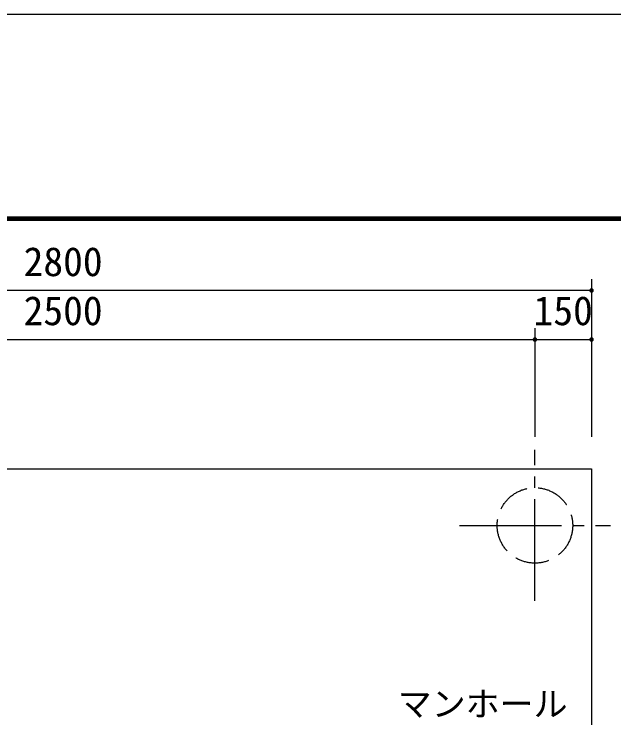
# Model space of a CAD drawing. Units: millimetres, scale not verified. Extents: x -11715 to 8910, y -9164 to 6308.
# Drawn here: x -4784 to -3195, y 4442 to 6308 of the extents above; entities that cross this region are included whole.
import ezdxf
from ezdxf.enums import TextEntityAlignment as Align

# ---------------------------------------------------------------- set-up
doc = ezdxf.new("R2010")
doc.units = ezdxf.units.MM
doc.header["$LTSCALE"] = 30
doc.linetypes.add('CHAIN2', pattern=[12, 9, -1, 1, -1])
doc.linetypes.add('DASHED3', pattern=[4, 3, -1])
for name, color, linetype, lineweight in [('0-0_製作', 5, 'Continuous', 25), ('0-1_機器', 2, 'Continuous', 25), ('0-2_空気管', 3, 'Continuous', 25), ('0-E_08', 2, 'Continuous', 25), ('0-F_図面枠', 7, 'Continuous', 25), ('1-0_Axis_waku', 7, 'Continuous', 25)]:
    doc.layers.add(name, color=color, linetype=linetype, lineweight=lineweight)
doc.styles.add('ＭＳ ゴシック', font='')
doc.styles.get('ＭＳ ゴシック').set_extended_font_data('MS Gothic')

msp = doc.modelspace()

# ---------------------------------------------------------------- linework, layer by layer
at = {"layer": '0-0_製作', "color": 2}
for p, q in [((-3254.17, 5605), (-3254.17, 5187.34)), ((-3254.17, 5575), (-6054.17, 5575)), ((-3404.17, 5474.98), (-3404.17, 5187.34)), ((-3254.17, 5474.98), (-3254.17, 5187.34)), ((-5904.17, 5444.98), (-3404.17, 5444.98)), ((-3404.17, 5444.98), (-3254.17, 5444.98))]:
    msp.add_line(p, q, dxfattribs=at)
at = {"layer": '0-0_製作'}
for points in [[(-3254.17, 5575), (-3259.88, 5576.86), (-3259.6, 5577.56)], [(-3254.17, 5581), (-3259.6, 5577.56), (-3259.24, 5578.22)], [(-3254.17, 5575), (-3259.6, 5577.56), (-3254.17, 5581)], [(-3254.17, 5581), (-3259.24, 5578.22), (-3254.92, 5580.95)], [(-3254.92, 5580.95), (-3259.24, 5578.22), (-3258.79, 5578.83)], [(-3254.92, 5580.95), (-3258.79, 5578.83), (-3255.66, 5580.81)], [(-3255.66, 5580.81), (-3258.79, 5578.83), (-3258.28, 5579.38)], [(-3255.66, 5580.81), (-3258.28, 5579.38), (-3256.38, 5580.58)], [(-3256.38, 5580.58), (-3258.28, 5579.38), (-3257.7, 5579.86)], [(-3256.38, 5580.58), (-3257.7, 5579.86), (-3257.06, 5580.26)], [(-3253.79, 5580.99), (-3254.17, 5575), (-3254.17, 5581)], [(-3253.05, 5580.9), (-3254.17, 5575), (-3253.79, 5580.99)], [(-3252.32, 5580.71), (-3254.17, 5575), (-3253.05, 5580.9)], [(-3251.62, 5580.43), (-3254.17, 5575), (-3252.32, 5580.71)], [(-3250.96, 5580.07), (-3254.17, 5575), (-3251.62, 5580.43)], [(-3250.35, 5579.62), (-3254.17, 5575), (-3250.96, 5580.07)], [(-3249.8, 5579.11), (-3254.17, 5575), (-3250.35, 5579.62)], [(-3249.32, 5578.53), (-3254.17, 5575), (-3249.8, 5579.11)], [(-3248.91, 5577.89), (-3254.17, 5575), (-3249.32, 5578.53)], [(-3248.91, 5577.89), (-3248.17, 5575), (-3254.17, 5575)], [(-3248.59, 5577.21), (-3248.17, 5575), (-3248.91, 5577.89)], [(-3248.36, 5576.49), (-3248.17, 5575), (-3248.59, 5577.21)], [(-3254.17, 5575), (-3260.17, 5575), (-3260.16, 5575.38)], [(-3254.17, 5575), (-3260.12, 5574.25), (-3260.17, 5575)], [(-3254.17, 5575), (-3260.16, 5575.38), (-3260.06, 5576.13)], [(-3254.17, 5575), (-3259.98, 5573.51), (-3260.12, 5574.25)], [(-3254.17, 5575), (-3260.06, 5576.13), (-3259.88, 5576.86)], [(-3254.17, 5575), (-3259.75, 5572.79), (-3259.98, 5573.51)], [(-3254.17, 5575), (-3259.43, 5572.11), (-3259.75, 5572.79)], [(-3254.17, 5575), (-3259.02, 5571.47), (-3259.43, 5572.11)], [(-3254.17, 5569), (-3259.02, 5571.47), (-3254.17, 5575)], [(-3254.17, 5569), (-3258.54, 5570.89), (-3259.02, 5571.47)], [(-3254.17, 5569), (-3257.99, 5570.38), (-3258.54, 5570.89)], [(-3254.17, 5569), (-3257.38, 5569.94), (-3257.99, 5570.38)], [(-3254.17, 5569), (-3256.72, 5569.57), (-3257.38, 5569.94)], [(-3254.17, 5569), (-3256.02, 5569.3), (-3256.72, 5569.57)], [(-3254.17, 5569), (-3255.29, 5569.11), (-3256.02, 5569.3)], [(-3254.17, 5569), (-3254.55, 5569.01), (-3255.29, 5569.11)], [(-3248.17, 5575), (-3254.17, 5569), (-3254.17, 5575)], [(-3248.18, 5574.62), (-3254.17, 5569), (-3248.17, 5575)], [(-3248.28, 5573.88), (-3254.17, 5569), (-3248.18, 5574.62)], [(-3248.46, 5573.15), (-3254.17, 5569), (-3248.28, 5573.88)], [(-3248.74, 5572.45), (-3254.17, 5569), (-3248.46, 5573.15)], [(-3249.1, 5571.79), (-3254.17, 5569), (-3248.74, 5572.45)], [(-3249.1, 5571.79), (-3253.42, 5569.05), (-3254.17, 5569)], [(-3249.55, 5571.18), (-3253.42, 5569.05), (-3249.1, 5571.79)], [(-3249.55, 5571.18), (-3252.68, 5569.19), (-3253.42, 5569.05)], [(-3250.06, 5570.63), (-3252.68, 5569.19), (-3249.55, 5571.18)], [(-3250.06, 5570.63), (-3251.96, 5569.42), (-3252.68, 5569.19)], [(-3250.64, 5570.15), (-3251.96, 5569.42), (-3250.06, 5570.63)], [(-3250.64, 5570.15), (-3251.28, 5569.74), (-3251.96, 5569.42)], [(-3248.22, 5575.75), (-3248.17, 5575), (-3248.36, 5576.49)], [(-3404.17, 5444.98), (-3410.06, 5446.1), (-3409.88, 5446.83)], [(-3404.17, 5444.98), (-3409.88, 5446.83), (-3409.6, 5447.53)], [(-3404.17, 5450.98), (-3409.6, 5447.53), (-3409.24, 5448.19)], [(-3404.17, 5444.98), (-3409.6, 5447.53), (-3404.17, 5450.98)], [(-3404.17, 5450.98), (-3409.24, 5448.19), (-3404.92, 5450.93)], [(-3404.92, 5450.93), (-3409.24, 5448.19), (-3408.79, 5448.8)], [(-3404.92, 5450.93), (-3408.79, 5448.8), (-3405.66, 5450.79)], [(-3405.66, 5450.79), (-3408.79, 5448.8), (-3408.28, 5449.35)], [(-3405.66, 5450.79), (-3408.28, 5449.35), (-3406.38, 5450.55)], [(-3406.38, 5450.55), (-3408.28, 5449.35), (-3407.7, 5449.83)], [(-3406.38, 5450.55), (-3407.7, 5449.83), (-3407.06, 5450.23)], [(-3403.79, 5450.96), (-3404.17, 5444.98), (-3404.17, 5450.98)], [(-3403.05, 5450.87), (-3404.17, 5444.98), (-3403.79, 5450.96)], [(-3402.32, 5450.68), (-3404.17, 5444.98), (-3403.05, 5450.87)], [(-3401.62, 5450.4), (-3404.17, 5444.98), (-3402.32, 5450.68)], [(-3400.96, 5450.04), (-3404.17, 5444.98), (-3401.62, 5450.4)], [(-3400.35, 5449.6), (-3404.17, 5444.98), (-3400.96, 5450.04)], [(-3399.8, 5449.08), (-3404.17, 5444.98), (-3400.35, 5449.6)], [(-3399.32, 5448.5), (-3404.17, 5444.98), (-3399.8, 5449.08)], [(-3398.91, 5447.87), (-3404.17, 5444.98), (-3399.32, 5448.5)], [(-3398.91, 5447.87), (-3398.17, 5444.98), (-3404.17, 5444.98)], [(-3398.59, 5447.18), (-3398.17, 5444.98), (-3398.91, 5447.87)], [(-3398.36, 5446.47), (-3398.17, 5444.98), (-3398.59, 5447.18)], [(-3398.22, 5445.73), (-3398.17, 5444.98), (-3398.36, 5446.47)], [(-3254.17, 5444.98), (-3260.06, 5446.1), (-3259.88, 5446.83)], [(-3254.17, 5444.98), (-3259.88, 5446.83), (-3259.6, 5447.53)], [(-3254.17, 5450.98), (-3259.6, 5447.53), (-3259.24, 5448.19)], [(-3254.17, 5444.98), (-3259.6, 5447.53), (-3254.17, 5450.98)], [(-3254.17, 5450.98), (-3259.24, 5448.19), (-3254.92, 5450.93)], [(-3254.92, 5450.93), (-3259.24, 5448.19), (-3258.79, 5448.8)], [(-3254.92, 5450.93), (-3258.79, 5448.8), (-3255.66, 5450.79)], [(-3255.66, 5450.79), (-3258.79, 5448.8), (-3258.28, 5449.35)], [(-3255.66, 5450.79), (-3258.28, 5449.35), (-3256.38, 5450.55)], [(-3256.38, 5450.55), (-3258.28, 5449.35), (-3257.7, 5449.83)], [(-3256.38, 5450.55), (-3257.7, 5449.83), (-3257.06, 5450.23)], [(-3253.79, 5450.96), (-3254.17, 5444.98), (-3254.17, 5450.98)], [(-3253.05, 5450.87), (-3254.17, 5444.98), (-3253.79, 5450.96)], [(-3252.32, 5450.68), (-3254.17, 5444.98), (-3253.05, 5450.87)], [(-3251.62, 5450.4), (-3254.17, 5444.98), (-3252.32, 5450.68)], [(-3250.96, 5450.04), (-3254.17, 5444.98), (-3251.62, 5450.4)], [(-3250.35, 5449.6), (-3254.17, 5444.98), (-3250.96, 5450.04)], [(-3249.8, 5449.08), (-3254.17, 5444.98), (-3250.35, 5449.6)], [(-3249.32, 5448.5), (-3254.17, 5444.98), (-3249.8, 5449.08)], [(-3248.91, 5447.87), (-3254.17, 5444.98), (-3249.32, 5448.5)], [(-3248.91, 5447.87), (-3248.17, 5444.98), (-3254.17, 5444.98)], [(-3248.59, 5447.18), (-3248.17, 5444.98), (-3248.91, 5447.87)], [(-3248.36, 5446.47), (-3248.17, 5444.98), (-3248.59, 5447.18)], [(-3248.22, 5445.73), (-3248.17, 5444.98), (-3248.36, 5446.47)], [(-3404.17, 5444.98), (-3410.17, 5444.98), (-3410.16, 5445.35)], [(-3404.17, 5444.98), (-3410.12, 5444.22), (-3410.17, 5444.98)], [(-3404.17, 5444.98), (-3410.16, 5445.35), (-3410.06, 5446.1)], [(-3404.17, 5444.98), (-3409.98, 5443.48), (-3410.12, 5444.22)], [(-3404.17, 5444.98), (-3409.75, 5442.77), (-3409.98, 5443.48)], [(-3404.17, 5444.98), (-3409.43, 5442.08), (-3409.75, 5442.77)], [(-3404.17, 5444.98), (-3409.02, 5441.45), (-3409.43, 5442.08)], [(-3404.17, 5438.98), (-3409.02, 5441.45), (-3404.17, 5444.98)], [(-3404.17, 5438.98), (-3408.54, 5440.87), (-3409.02, 5441.45)], [(-3404.17, 5438.98), (-3407.99, 5440.35), (-3408.54, 5440.87)], [(-3404.17, 5438.98), (-3407.38, 5439.91), (-3407.99, 5440.35)], [(-3404.17, 5438.98), (-3406.72, 5439.55), (-3407.38, 5439.91)], [(-3404.17, 5438.98), (-3406.02, 5439.27), (-3406.72, 5439.55)], [(-3404.17, 5438.98), (-3405.29, 5439.08), (-3406.02, 5439.27)], [(-3404.17, 5438.98), (-3404.55, 5438.99), (-3405.29, 5439.08)], [(-3398.17, 5444.98), (-3404.17, 5438.98), (-3404.17, 5444.98)], [(-3398.18, 5444.6), (-3404.17, 5438.98), (-3398.17, 5444.98)], [(-3398.28, 5443.85), (-3404.17, 5438.98), (-3398.18, 5444.6)], [(-3398.46, 5443.12), (-3404.17, 5438.98), (-3398.28, 5443.85)], [(-3398.74, 5442.42), (-3404.17, 5438.98), (-3398.46, 5443.12)], [(-3399.1, 5441.76), (-3404.17, 5438.98), (-3398.74, 5442.42)], [(-3399.1, 5441.76), (-3403.42, 5439.02), (-3404.17, 5438.98)], [(-3399.55, 5441.15), (-3403.42, 5439.02), (-3399.1, 5441.76)], [(-3399.55, 5441.15), (-3402.68, 5439.16), (-3403.42, 5439.02)], [(-3400.06, 5440.6), (-3402.68, 5439.16), (-3399.55, 5441.15)], [(-3400.06, 5440.6), (-3401.96, 5439.4), (-3402.68, 5439.16)], [(-3400.64, 5440.12), (-3401.96, 5439.4), (-3400.06, 5440.6)], [(-3400.64, 5440.12), (-3401.28, 5439.72), (-3401.96, 5439.4)], [(-3254.17, 5444.98), (-3260.17, 5444.98), (-3260.16, 5445.35)], [(-3254.17, 5444.98), (-3260.12, 5444.22), (-3260.17, 5444.98)], [(-3254.17, 5444.98), (-3260.16, 5445.35), (-3260.06, 5446.1)], [(-3254.17, 5444.98), (-3259.98, 5443.48), (-3260.12, 5444.22)], [(-3254.17, 5444.98), (-3259.75, 5442.77), (-3259.98, 5443.48)], [(-3254.17, 5444.98), (-3259.43, 5442.08), (-3259.75, 5442.77)], [(-3254.17, 5444.98), (-3259.02, 5441.45), (-3259.43, 5442.08)], [(-3254.17, 5438.98), (-3259.02, 5441.45), (-3254.17, 5444.98)], [(-3254.17, 5438.98), (-3258.54, 5440.87), (-3259.02, 5441.45)], [(-3254.17, 5438.98), (-3257.99, 5440.35), (-3258.54, 5440.87)], [(-3254.17, 5438.98), (-3257.38, 5439.91), (-3257.99, 5440.35)], [(-3254.17, 5438.98), (-3256.72, 5439.55), (-3257.38, 5439.91)], [(-3254.17, 5438.98), (-3256.02, 5439.27), (-3256.72, 5439.55)], [(-3254.17, 5438.98), (-3255.29, 5439.08), (-3256.02, 5439.27)], [(-3254.17, 5438.98), (-3254.55, 5438.99), (-3255.29, 5439.08)], [(-3248.17, 5444.98), (-3254.17, 5438.98), (-3254.17, 5444.98)], [(-3248.18, 5444.6), (-3254.17, 5438.98), (-3248.17, 5444.98)], [(-3248.28, 5443.85), (-3254.17, 5438.98), (-3248.18, 5444.6)], [(-3248.46, 5443.12), (-3254.17, 5438.98), (-3248.28, 5443.85)], [(-3248.74, 5442.42), (-3254.17, 5438.98), (-3248.46, 5443.12)], [(-3249.1, 5441.76), (-3254.17, 5438.98), (-3248.74, 5442.42)], [(-3249.1, 5441.76), (-3253.42, 5439.02), (-3254.17, 5438.98)], [(-3249.55, 5441.15), (-3253.42, 5439.02), (-3249.1, 5441.76)], [(-3249.55, 5441.15), (-3252.68, 5439.16), (-3253.42, 5439.02)], [(-3250.06, 5440.6), (-3252.68, 5439.16), (-3249.55, 5441.15)], [(-3250.06, 5440.6), (-3251.96, 5439.4), (-3252.68, 5439.16)], [(-3250.64, 5440.12), (-3251.96, 5439.4), (-3250.06, 5440.6)], [(-3250.64, 5440.12), (-3251.28, 5439.72), (-3251.96, 5439.4)]]:
    msp.add_solid(points, dxfattribs=at)
at = {"layer": '0-1_機器', "linetype": 'CHAIN2'}
for p, q in [((-3404.17, 4752.37), (-3404.17, 5152.37)), ((-3604.17, 4952.37), (-3204.17, 4952.37))]:
    msp.add_line(p, q, dxfattribs=at)
at = {"layer": '0-1_機器'}
for p, q in [((-6054.17, 5102.37), (-3254.17, 5102.37)), ((-3254.17, 5102.37), (-3254.17, 2702.37))]:
    msp.add_line(p, q, dxfattribs=at)
at = {"layer": '0-E_08', "linetype": 'DASHED3'}
msp.add_circle((-3404.17, 4952.37), 100, dxfattribs=at)
at = {"layer": '0-F_図面枠'}
msp.add_lwpolyline([(-8910, -6307.5), (-8910, 6307.5), (8910, 6307.5), (8910, -6307.5)], close=True, dxfattribs=at)
at = {"layer": '1-0_Axis_waku'}
for p, q in [((-7778.4, 5769.9), (8408.4, 5769.9)), ((-7777.8, 5769.3), (8407.8, 5769.3)), ((-7777.2, 5768.7), (8407.2, 5768.7)), ((-7776.6, 5768.1), (8406.6, 5768.1)), ((-7776, 5767.5), (8406, 5767.5)), ((-7775.4, 5766.9), (8405.4, 5766.9)), ((-7774.8, 5766.3), (8404.8, 5766.3)), ((-7774.2, 5765.7), (8404.2, 5765.7)), ((-7773.6, 5765.1), (8403.6, 5765.1)), ((-7773, 5764.5), (8403, 5764.5)), ((-7772.4, 5763.9), (8402.4, 5763.9)), ((-7771.8, 5763.3), (8401.8, 5763.3)), ((-7771.2, 5762.7), (8401.2, 5762.7)), ((-7770.6, 5762.1), (8400.6, 5762.1)), ((-7770, 5761.5), (8400, 5761.5))]:
    msp.add_line(p, q, dxfattribs=at)

# ---------------------------------------------------------------- texts
at = {"layer": '0-0_製作', "color": 4, "style": 'ＭＳ ゴシック'}
for s, p in [('2800', (-4759.17, 5590)), ('2500', (-4759.17, 5459.98)), ('150', (-3407.92, 5459.98))]:
    msp.add_text(s, height=76.98, dxfattribs=at).set_placement(p, align=Align.BOTTOM_LEFT)
at = {"layer": '0-2_空気管', "color": 4, "style": 'ＭＳ ゴシック'}
msp.add_text('マンホール', height=65.98, dxfattribs=at).set_placement((-3767.79, 4426.76), align=Align.BOTTOM_LEFT)

doc.saveas('drawing.dxf')
